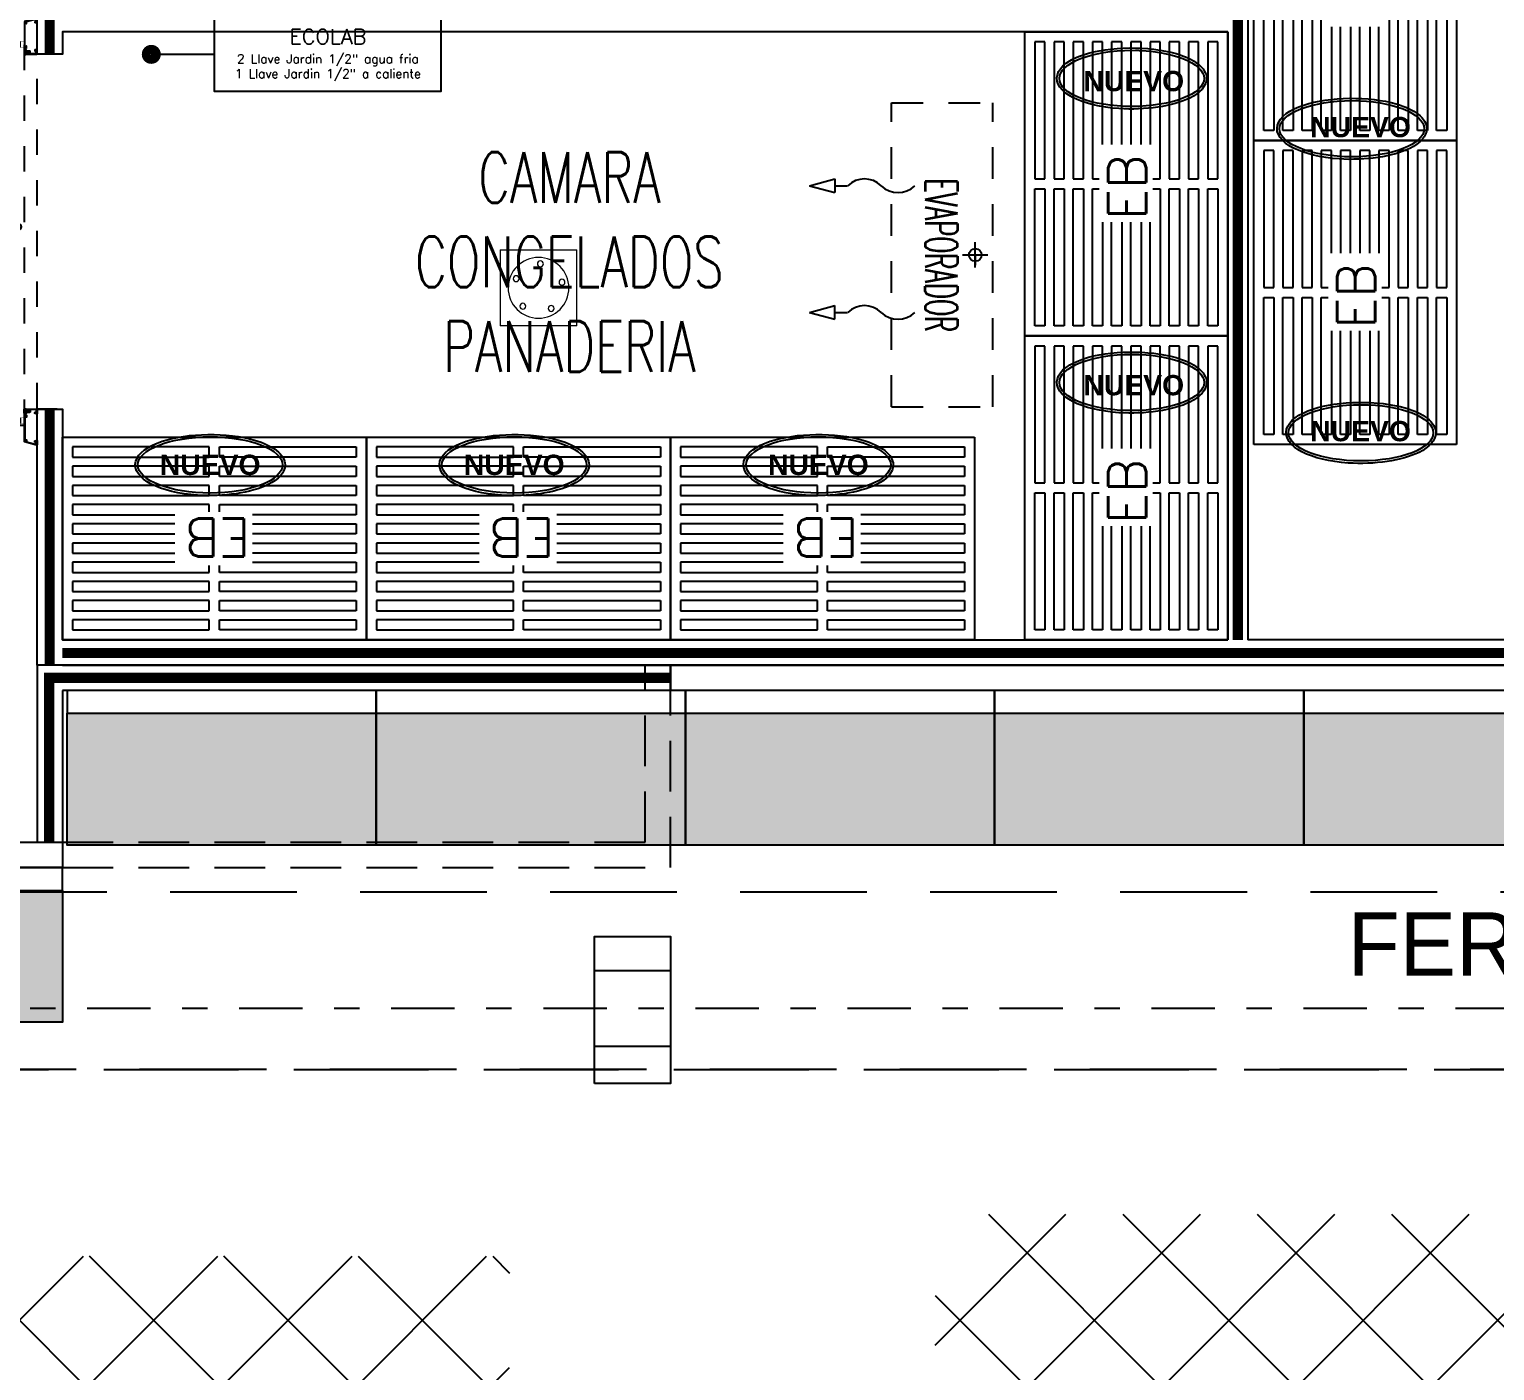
# Model space of a CAD drawing. Header units: millimetres. Extents: x 340 to 1003762, y 22 to 362022.
# Drawn here: x 369.77 to 375.55, y 80.92 to 86.21 of the extents above; entities that cross this region are included whole.
import ezdxf
from ezdxf.enums import TextEntityAlignment as Align
from ezdxf.xclip import XClip

# ---------------------------------------------------------------- set-up
doc = ezdxf.new("R2010")
doc.units = ezdxf.units.MM
doc.header["$XCLIPFRAME"] = 0
for name, pattern in [('LSBB_P_002 - PLANTA 1° NIVEL SALA DE VENTAS$0$000_ALTILLO PROPUESTA$0$HIDDEN', [0.375, 0.25, -0.125]), ('LSBB_P_002 - PLANTA 1° NIVEL SALA DE VENTAS$0$CONTINUOS', [0]), ('LSBB_P_002 - PLANTA 1° NIVEL SALA DE VENTAS$0$DASHDOT2', [0.5, 0.25, -0.125, 0, -0.125]), ('LSBB_P_002 - PLANTA 1° NIVEL SALA DE VENTAS$0$DASHED', [0.75, 0.5, -0.25]), ('LSBB_P_002 - PLANTA 1° NIVEL SALA DE VENTAS$0$HIDDEN', [0.375, 0.25, -0.125]), ('LSBB_P_002 - PLANTA 1° NIVEL SALA DE VENTAS$0$HIDDEN2', [0.1875, 0.125, -0.0625])]:
    doc.linetypes.add(name, pattern=pattern)
for name, color, linetype in [('LSBB_P_002 - PLANTA 1° NIVEL SALA DE VENTAS$0$A-ACTIVOS NUEVOS', 20, 'Continuous'), ('LSBB_P_002 - PLANTA 1° NIVEL SALA DE VENTAS$0$A-DEMOLICIONES', 30, 'LSBB_P_002 - PLANTA 1° NIVEL SALA DE VENTAS$0$DASHED'), ('LSBB_P_002 - PLANTA 1° NIVEL SALA DE VENTAS$0$A-Equipamiento acero inox', 8, 'Continuous'), ('LSBB_P_002 - PLANTA 1° NIVEL SALA DE VENTAS$0$A-EVAPORADOR', 8, 'Continuous'), ('LSBB_P_002 - PLANTA 1° NIVEL SALA DE VENTAS$0$A-GONDOLAS', 1, 'Continuous'), ('LSBB_P_002 - PLANTA 1° NIVEL SALA DE VENTAS$0$A-LAYOUT', 7, 'Continuous'), ('LSBB_P_002 - PLANTA 1° NIVEL SALA DE VENTAS$0$A-MOBILIARIO', 8, 'Continuous'), ('LSBB_P_002 - PLANTA 1° NIVEL SALA DE VENTAS$0$A-PANEL CAMARA NUEVO', 10, 'LSBB_P_002 - PLANTA 1° NIVEL SALA DE VENTAS$0$CONTINUOS'), ('LSBB_P_002 - PLANTA 1° NIVEL SALA DE VENTAS$0$A-PILETAS NUEVAS', 8, 'Continuous'), ('LSBB_P_002 - PLANTA 1° NIVEL SALA DE VENTAS$0$A-PUERTAS NUEVAS', 10, 'Continuous'), ('LSBB_P_002 - PLANTA 1° NIVEL SALA DE VENTAS$0$A-SE CONSTRUYE RELLENO', 10, 'LSBB_P_002 - PLANTA 1° NIVEL SALA DE VENTAS$0$CONTINUOS'), ('LSBB_P_002 - PLANTA 1° NIVEL SALA DE VENTAS$0$A-TEXTO SV', 2, 'LSBB_P_002 - PLANTA 1° NIVEL SALA DE VENTAS$0$DASHDOT2'), ('LSBB_P_002 - PLANTA 1° NIVEL SALA DE VENTAS$0$A-Textos', 2, 'Continuous'), ('LSBB_P_002 - PLANTA 1° NIVEL SALA DE VENTAS$0$CENEFA', 6, 'LSBB_P_002 - PLANTA 1° NIVEL SALA DE VENTAS$0$HIDDEN'), ('LSBB_P_002 - PLANTA 1° NIVEL SALA DE VENTAS$0$EJES', 8, 'LSBB_P_002 - PLANTA 1° NIVEL SALA DE VENTAS$0$DASHDOT2'), ('LSBB_P_002 - PLANTA 1° NIVEL SALA DE VENTAS$0$ESTRUCTURA', 5, 'Continuous'), ('LSBB_P_002 - PLANTA 1° NIVEL SALA DE VENTAS$0$LAYOUT$0$A-SALA-HATCH-AUTOMOVIL', 174, 'Continuous'), ('LSBB_P_002 - PLANTA 1° NIVEL SALA DE VENTAS$0$LAYOUT$0$A-SALA-HATCH-FERRETERIA', 130, 'Continuous'), ('LSBB_P_002 - PLANTA 1° NIVEL SALA DE VENTAS$0$LLAVES ECOLAB', 90, 'Continuous'), ('LSBB_P_002 - PLANTA 1° NIVEL SALA DE VENTAS$0$TABIQUE', 3, 'Continuous'), ('LSBB_P_002 - PLANTA 1° NIVEL SALA DE VENTAS$0$ZOCALOS-HORM', 8, 'Continuous'), ('XREF', 7, 'Continuous')]:
    doc.layers.add(name, color=color, linetype=linetype)
doc.styles.add('LSBB_P_002 - PLANTA 1° NIVEL SALA DE VENTAS$0$ARIAL', font='')
doc.styles.add('LSBB_P_002 - PLANTA 1° NIVEL SALA DE VENTAS$0$LAYOUT$0$REF-LAYOUT N+0.00 E 03$0$REF-LAYOUT N+0.00 E 02$0$Walmart_CENTURY GOTHIC', font='GOTHIC.TTF')
doc.styles.add('LSBB_P_002 - PLANTA 1° NIVEL SALA DE VENTAS$0$ROMANS', font='romans')
doc.styles.add('LSBB_P_002 - PLANTA 1° NIVEL SALA DE VENTAS$0$ROMANS20', font='ROMANS8.SHX', dxfattribs={"width": 0.9, "height": 2})
doc.styles.get('LSBB_P_002 - PLANTA 1° NIVEL SALA DE VENTAS$0$ARIAL').set_extended_font_data('Arial', bold=True)

# ---------------------------------------------------------------- blocks, each defined once
blk = doc.blocks.new('LSBB_P_002 - PLANTA 1° NIVEL SALA DE VENTAS$0$A$C5D5E3A85')
at = {"color": 0, "linetype": 'ByBlock'}
for p, q in [((0.9596, 0.32), (0.8796, 0.32)), ((2.3993, 0.32), (2.3193, 0.32)), ((0.8796, 0.16), (0.8796, 0.24)), ((2.3993, 0.28), (2.3193, 0.28)), ((2.3993, 0.16), (2.3993, 0.28)), ((0.0865, 0.1555), (0.0865, 0.146)), ((0.1069, 0.146), (0.0865, 0.146)), ((0.1069, 0.1555), (0.1069, 0.146)), ((0.8818, 0.16), (0.9118, 0.16)), ((0.8818, 0.1485), (0.8818, 0.16)), ((0.9118, 0.1485), (0.9118, 0.16)), ((1.572, 0.1555), (1.572, 0.146)), ((1.572, 0.146), (1.5924, 0.146)), ((1.5924, 0.1555), (1.5924, 0.146)), ((2.367, 0.1485), (2.367, 0.16)), ((2.397, 0.1485), (2.397, 0.16))]:
    blk.add_line(p, q, dxfattribs=at)
at = {"color": 0, "linetype": 'ByBlock', "extrusion": (-1, -4e-16, 0)}
for p, q in [((0.8506, 0.252), (0.8506, 0.232)), ((0.8506, 0.2307), (0.8506, 0.232)), ((0.8726, 0.232), (0.8726, 0.252)), ((0.8726, 0.2307), (0.8726, 0.232)), ((0.8446, 0.228), (0.8489, 0.228)), ((0.8446, 0.172), (0.8446, 0.228)), ((0.8476, 0.222), (0.8476, 0.174)), ((0.8742, 0.228), (0.8796, 0.228)), ((0.8756, 0.222), (0.8756, 0.174)), ((0.8496, 0.172), (0.8446, 0.172)), ((0.8736, 0.172), (0.8496, 0.172)), ((0.8506, 0.172), (0.8506, 0.152)), ((0.8726, 0.152), (0.8726, 0.172)), ((0.8796, 0.172), (0.8736, 0.172))]:
    blk.add_line(p, q, dxfattribs=at)
for p, q in [((0.8796, 0.28), (2.3993, 0.28)), ((0.8796, 0.16), (2.3993, 0.16))]:
    blk.add_line(p, q)
at = {"color": 8, "linetype": 'LSBB_P_002 - PLANTA 1° NIVEL SALA DE VENTAS$0$HIDDEN2', "ltscale": 0.8}
for p, q in [((0.0796, 0.2016), (3.0425, 0.2016)), ((0.0796, 0.2016), (0.0796, 0.13)), ((3.0425, 0.2016), (3.0425, 0.13)), ((0.0796, 0.13), (3.0425, 0.13)), ((0.1459, 0.08), (1.5425, 0.08))]:
    blk.add_line(p, q, dxfattribs=at)
at = {"color": 0, "linetype": 'ByBlock', "ltscale": 5}
for p, q in [((0.1425, 0), (0.1425, 0.08)), ((1.5425, 0), (1.5425, 0.08))]:
    blk.add_line(p, q, dxfattribs=at)
at = {"color": 0, "linetype": 'ByBlock'}
for points in [[(0.8796, 0.28), (0.8796, 0.355), (0.9596, 0.355), (0.9596, 0.28)], [(2.3193, 0.28), (2.3193, 0.355), (2.3993, 0.355), (2.3993, 0.28)], [(0.8796, 0.24), (0.8796, 0.28)]]:
    blk.add_lwpolyline(points, dxfattribs=at)
for points in [[(0.0134, 0.1225), (0.0208, 0.1225, -0.343826), (0.0212, 0.1221), (0.0212, 0.1214, -0.414214), (0.0208, 0.121), (0.0131, 0.121, 0.336332), (0.0129, 0.1209), (0.0022, 0.0826, 0.496634), (0.0027, 0.082), (0.0105, 0.082, 0.414214), (0.011, 0.0825), (0.011, 0.0865, -0.414214), (0.0125, 0.088), (0.0164, 0.088, -0.414214), (0.017, 0.0874), (0.017, 0.0871, -0.414214), (0.0164, 0.0865), (0.013, 0.0865, 0.414214), (0.0125, 0.086), (0.0125, 0.0825, 0.414214), (0.013, 0.082), (0.0189, 0.082, -0.414214), (0.0195, 0.0814), (0.0195, 0.0806, -0.414214), (0.0189, 0.08), (0.0014, 0.08, -0.496634), (0, 0.0819), (0.0132, 0.1289, -0.336332), (0.0146, 0.13), (0.125, 0.13, -0.414214), (0.1265, 0.1285), (0.1265, 0.1245, 0.414214), (0.127, 0.124), (0.13, 0.124, -0.414214), (0.1315, 0.1225), (0.1315, 0.1095, 0.414214), (0.132, 0.109), (0.138, 0.109, 0.674073), (0.1385, 0.1095), (0.1385, 0.1225, -0.414214), (0.14, 0.124), (0.141, 0.124, -0.414214), (0.1425, 0.1225), (0.1425, 0.0815, -0.414214), (0.141, 0.08), (0.1231, 0.08, -0.414214), (0.1225, 0.0806), (0.1225, 0.0814, -0.414214), (0.1231, 0.082), (0.129, 0.082, 0.414214), (0.1295, 0.0825), (0.1295, 0.086, 0.414214), (0.129, 0.0865), (0.1256, 0.0865, -0.414214), (0.125, 0.0871), (0.125, 0.0874, -0.414214), (0.1256, 0.088), (0.1295, 0.088, -0.414214), (0.131, 0.0865), (0.131, 0.0825, 0.414214), (0.1315, 0.082), (0.14, 0.082, 0.414214), (0.1405, 0.0825), (0.1405, 0.1065, 0.414214), (0.14, 0.107), (0.131, 0.107, -0.414214), (0.1295, 0.1085), (0.1295, 0.1215, 0.414214), (0.129, 0.122), (0.126, 0.122, -0.414214), (0.1245, 0.1235), (0.1245, 0.1275, 0.414214), (0.124, 0.128), (0.1195, 0.128, 0.414214), (0.119, 0.1275), (0.119, 0.1225, -0.414214), (0.1175, 0.121), (0.1106, 0.121, -0.414214), (0.11, 0.1216), (0.11, 0.1224, -0.414214), (0.1106, 0.123), (0.1165, 0.123, 0.414214), (0.117, 0.1235), (0.117, 0.1275, 0.414214), (0.1165, 0.128), (0.0153, 0.128, 0.336332), (0.0148, 0.1276), (0.0134, 0.1225)], [(1.6716, 0.1225), (1.6642, 0.1225, 0.343826), (1.6638, 0.1221), (1.6638, 0.1214, 0.414214), (1.6642, 0.121), (1.6719, 0.121, -0.336332), (1.6721, 0.1209), (1.6828, 0.0826, -0.496634), (1.6823, 0.082), (1.6745, 0.082, -0.414214), (1.674, 0.0825), (1.674, 0.0865, 0.414214), (1.6725, 0.088), (1.6686, 0.088, 0.414214), (1.668, 0.0874), (1.668, 0.0871, 0.414214), (1.6686, 0.0865), (1.672, 0.0865, -0.414214), (1.6725, 0.086), (1.6725, 0.0825, -0.414214), (1.672, 0.082), (1.6661, 0.082, 0.414214), (1.6655, 0.0814), (1.6655, 0.0806, 0.414214), (1.6661, 0.08), (1.6836, 0.08, 0.496634), (1.685, 0.0819), (1.6719, 0.1289, 0.336332), (1.6704, 0.13), (1.56, 0.13, 0.414214), (1.5585, 0.1285), (1.5585, 0.1245, -0.414214), (1.558, 0.124), (1.555, 0.124, 0.414214), (1.5535, 0.1225), (1.5535, 0.1095, -0.414214), (1.553, 0.109), (1.547, 0.109, -0.674073), (1.5465, 0.1095), (1.5465, 0.1225, 0.414214), (1.545, 0.124), (1.544, 0.124, 0.414214), (1.5425, 0.1225), (1.5425, 0.0815, 0.414214), (1.544, 0.08), (1.5619, 0.08, 0.414214), (1.5625, 0.0806), (1.5625, 0.0814, 0.414214), (1.5619, 0.082), (1.556, 0.082, -0.414214), (1.5555, 0.0825), (1.5555, 0.086, -0.414214), (1.556, 0.0865), (1.5594, 0.0865, 0.414214), (1.56, 0.0871), (1.56, 0.0874, 0.414214), (1.5594, 0.088), (1.5555, 0.088, 0.414214), (1.554, 0.0865), (1.554, 0.0825, -0.414214), (1.5535, 0.082), (1.545, 0.082, -0.414214), (1.5445, 0.0825), (1.5445, 0.1065, -0.414214), (1.545, 0.107), (1.554, 0.107, 0.414214), (1.5555, 0.1085), (1.5555, 0.1215, -0.414214), (1.556, 0.122), (1.559, 0.122, 0.414214), (1.5605, 0.1235), (1.5605, 0.1275, -0.414214), (1.561, 0.128), (1.5655, 0.128, -0.414214), (1.566, 0.1275), (1.566, 0.1225, 0.414214), (1.5675, 0.121), (1.5744, 0.121, 0.414214), (1.575, 0.1216), (1.575, 0.1224, 0.414214), (1.5744, 0.123), (1.5685, 0.123, -0.414214), (1.568, 0.1235), (1.568, 0.1275, -0.414214), (1.5685, 0.128), (1.6697, 0.128, -0.336332), (1.6702, 0.1276), (1.6716, 0.1225)]]:
    blk.add_lwpolyline(points, format="xyb", dxfattribs=at)
at = {"color": 0, "linetype": 'ByBlock', "const_width": 0.0017}
for points in [[(0.0812, 0.1565), (0.0869, 0.1565)], [(0.084, 0.1565), (0.084, 0.1289)], [(0.1123, 0.1565), (0.1066, 0.1565)], [(0.1094, 0.1565), (0.1094, 0.1289)], [(1.5665, 0.1565), (1.5723, 0.1565)], [(1.5694, 0.1565), (1.5694, 0.1289)], [(1.5977, 0.1565), (1.5919, 0.1565)], [(1.5948, 0.1565), (1.5948, 0.1289)]]:
    blk.add_lwpolyline(points, dxfattribs=at)
at = {"color": 0, "linetype": 'ByBlock'}
for points in [[(0.126, 0.1303), (0.126, 0.1303, -0.346184), (0.127, 0.1312), (0.14, 0.1312, -0.414214), (0.143, 0.1282), (0.143, 0.1241, 0.093021), (0.1412, 0.1244), (0.1398, 0.1244, 0.315183), (0.1375, 0.1221), (0.1375, 0.1221), (0.1382, 0.1221, -0.414214), (0.1385, 0.1218), (0.1385, 0.1191, -0.414214), (0.1365, 0.1171), (0.133, 0.1171, -0.414214), (0.1315, 0.1186), (0.1315, 0.1214, -0.414214), (0.1322, 0.1221), (0.1325, 0.1221, 0.414214), (0.133, 0.1226), (0.133, 0.1226, 0.414214), (0.1315, 0.1241), (0.13, 0.1241, -0.414214), (0.127, 0.1272), (0.127, 0.1292, 0.31619)], [(0.135, 0.1191), (0.1354, 0.1191, 0.414214), (0.1357, 0.1194), (0.1357, 0.1238, 0.414214), (0.1354, 0.1241), (0.135, 0.1241, 0.414214), (0.1347, 0.1238), (0.1347, 0.1194, 0.414214)], [(1.559, 0.1303), (1.559, 0.1303, 0.346184), (1.558, 0.1312), (1.545, 0.1312, 0.414214), (1.542, 0.1282), (1.542, 0.1241, -0.093021), (1.5438, 0.1244), (1.5453, 0.1244, -0.315183), (1.5475, 0.1221), (1.5475, 0.1221), (1.5468, 0.1221, 0.414214), (1.5465, 0.1218), (1.5465, 0.1191, 0.414214), (1.5485, 0.1171), (1.552, 0.1171, 0.414214), (1.5535, 0.1186), (1.5535, 0.1214, 0.414214), (1.5528, 0.1221), (1.5525, 0.1221, -0.414214), (1.552, 0.1226), (1.552, 0.1226, -0.414214), (1.5535, 0.1241), (1.555, 0.1241, 0.414214), (1.558, 0.1272), (1.558, 0.1292, -0.31619)], [(1.55, 0.1191), (1.5496, 0.1191, -0.414214), (1.5493, 0.1194), (1.5493, 0.1238, -0.414214), (1.5496, 0.1241), (1.55, 0.1241, -0.414214), (1.5503, 0.1238), (1.5503, 0.1194, -0.414214)]]:
    blk.add_lwpolyline(points, format="xyb", close=True, dxfattribs=at)
for centre, radius, start, end in [((0.8616, 0.252), 0.014, 90, 218.21321), ((0.8616, 0.222), 0.014, 0, 180), ((0.8616, 0.252), 0.011, 90, 180), ((0.8616, 0.252), 0.014, 321.78679, 90), ((0.8616, 0.252), 0.011, 0, 90), ((0.8496, 0.174), 0.002, 180, 270), ((0.8736, 0.174), 0.002, 270, 0), ((0.8616, 0.152), 0.011, 180, 0)]:
    blk.add_arc(centre, radius, start, end, dxfattribs=at)
blk = doc.blocks.new('LSBB_P_002 - PLANTA 1° NIVEL SALA DE VENTAS$0$EB')
for p, q in [((120, 80), (0, 80)), ((0, 80), (0, 0)), ((58, 76.11), (4, 76.11)), ((4, 76.11), (4, 72.11)), ((58, 72.11), (58, 76.11)), ((62, 72.11), (62, 76.11)), ((62, 76.11), (116, 76.11)), ((116, 76.11), (116, 72.11)), ((120, 80), (120, 0)), ((120, 0), (120, 80)), ((4, 72.11), (58, 72.11)), ((116, 72.11), (62, 72.11)), ((58, 68.53), (4, 68.53)), ((4, 68.53), (4, 64.53)), ((4, 64.53), (58, 64.53)), ((58, 64.53), (58, 68.53)), ((62, 64.53), (62, 68.53)), ((62, 68.53), (116, 68.53)), ((116, 64.53), (62, 64.53)), ((116, 68.53), (116, 64.53)), ((58, 60.95), (4, 60.95)), ((4, 60.95), (4, 56.95)), ((58, 56.95), (58, 60.95)), ((62, 56.95), (62, 60.95)), ((62, 60.95), (116, 60.95)), ((116, 60.95), (116, 56.95)), ((4, 56.95), (58, 56.95)), ((58, 53.37), (4, 53.37)), ((4, 53.37), (4, 49.37)), ((58, 50.49), (58, 53.37)), ((116, 56.95), (62, 56.95)), ((62, 50.49), (62, 53.37)), ((62, 53.37), (116, 53.37)), ((116, 53.37), (116, 49.37)), ((4, 49.37), (44.92, 49.37)), ((116, 49.37), (75.57, 49.37)), ((44.92, 45.79), (4, 45.79)), ((4, 45.79), (4, 41.79)), ((4, 41.79), (44.92, 41.79)), ((75.57, 45.79), (116, 45.79)), ((116, 41.79), (75.57, 41.79)), ((116, 45.79), (116, 41.79)), ((44.92, 38.21), (4, 38.21)), ((4, 38.21), (4, 34.21)), ((75.57, 38.21), (116, 38.21)), ((116, 38.21), (116, 34.21)), ((4, 34.21), (44.92, 34.21)), ((44.92, 30.63), (4, 30.63)), ((4, 30.63), (4, 26.63)), ((58, 26.63), (58, 29.29)), ((62, 26.63), (62, 29.29)), ((116, 34.21), (75.57, 34.21)), ((75.57, 30.63), (116, 30.63)), ((116, 30.63), (116, 26.63)), ((4, 26.63), (58, 26.63)), ((116, 26.63), (62, 26.63)), ((58, 23.05), (4, 23.05)), ((4, 23.05), (4, 19.05)), ((4, 19.05), (58, 19.05)), ((58, 19.05), (58, 23.05)), ((62, 19.05), (62, 23.05)), ((62, 23.05), (116, 23.05)), ((116, 19.05), (62, 19.05)), ((116, 23.05), (116, 19.05)), ((58, 15.47), (4, 15.47)), ((4, 15.47), (4, 11.47)), ((58, 11.47), (58, 15.47)), ((62, 11.47), (62, 15.47)), ((62, 15.47), (116, 15.47)), ((116, 15.47), (116, 11.47)), ((4, 11.47), (58, 11.47)), ((58, 7.89), (4, 7.89)), ((4, 7.89), (4, 3.89)), ((58, 3.89), (58, 7.89)), ((116, 11.47), (62, 11.47)), ((62, 3.89), (62, 7.89)), ((62, 7.89), (116, 7.89)), ((116, 7.89), (116, 3.89)), ((0, 0), (120, 0)), ((4, 3.89), (58, 3.89)), ((116, 3.89), (62, 3.89))]:
    blk.add_line(p, q)
at = {"style": 'LSBB_P_002 - PLANTA 1° NIVEL SALA DE VENTAS$0$ROMANS', "text_generation_flag": 4}
blk.add_text('EB ', height=15, dxfattribs=at).set_placement((45.76, 47.87))
blk = doc.blocks.new('LSBB_P_002 - PLANTA 1° NIVEL SALA DE VENTAS$0$EVC5-302-22')
at = {"linetype": 'LSBB_P_002 - PLANTA 1° NIVEL SALA DE VENTAS$0$HIDDEN', "ltscale": 0.5}
for p, q in [((2.3, -0.1), (1.1, -0.1)), ((1.1, -0.5), (1.1, -0.1)), ((2.3, -0.5), (2.3, -0.1)), ((2.3, -0.5), (1.1, -0.5))]:
    blk.add_line(p, q, dxfattribs=at)
for p, q in [((1.75, -0.1688), (1.65, -0.1688)), ((1.7, -0.2188), (1.7, -0.1188)), ((1.7, -0.1688), (1.74, -0.1688)), ((1.4269, -0.7226), (1.4269, -0.6726)), ((1.9269, -0.7226), (1.9269, -0.6726)), ((1.4001, -0.7226), (1.4537, -0.7226)), ((1.4269, -0.8226), (1.4001, -0.7226)), ((1.4269, -0.8226), (1.4537, -0.7226)), ((1.9537, -0.7226), (1.9001, -0.7226)), ((1.9269, -0.8226), (1.9001, -0.7226)), ((1.9269, -0.8226), (1.9537, -0.7226))]:
    blk.add_line(p, q)
blk.add_circle((1.7, -0.1688), 0.025)
for centre, start, end in [((1.3584, -0.4738), 315.9581, 44.0419), ((1.8584, -0.4738), 315.9581, 44.0419), ((1.4954, -0.6063), 135.9581, 224.0419), ((1.9954, -0.6063), 135.9581, 224.0419)]:
    blk.add_arc(centre, 0.0953, start, end)
at = {"style": 'LSBB_P_002 - PLANTA 1° NIVEL SALA DE VENTAS$0$ROMANS20', "width": 0.55}
blk.add_text('EVAPORADOR', height=0.128, dxfattribs=at).set_placement((1.7009, -0.3034), align=Align.MIDDLE)
blk = doc.blocks.new('LSBB_P_002 - PLANTA 1° NIVEL SALA DE VENTAS$0$LLAVE ECOLAB')
at = {"layer": 'LSBB_P_002 - PLANTA 1° NIVEL SALA DE VENTAS$0$LLAVES ECOLAB', "color": 8}
blk.add_lwpolyline([(-1.5014, 0.5435), (-1.5014, 1.4369), (-1.2086, 1.4369), (-1.2086, 0.5435)], close=True, dxfattribs=at)
for points in [[(-1.355, 0.5435), (-1.355, 0.2948)], [(-1.355, 0.5107), (-1.355, 0.2948)]]:
    blk.add_lwpolyline(points, dxfattribs=at)
at = {"layer": 'LSBB_P_002 - PLANTA 1° NIVEL SALA DE VENTAS$0$LLAVES ECOLAB', "color": 8, "const_width": 0.035}
blk.add_lwpolyline([(-1.375, 0.2948, 1), (-1.335, 0.2948, 1)], format="xyb", close=True, dxfattribs=at)
blk.add_lwpolyline([(-1.375, 0.2948, 1), (-1.335, 0.2948, 1)], format="xyb", close=True, dxfattribs=at)
at = {"layer": 'LSBB_P_002 - PLANTA 1° NIVEL SALA DE VENTAS$0$A-MOBILIARIO', "ltscale": 0.25, "insert": (-1.3522, 0.9916), "char_height": 0.06, "width": 1.146377, "attachment_point": 5, "rotation": 90, "style": 'LSBB_P_002 - PLANTA 1° NIVEL SALA DE VENTAS$0$ROMANS'}
blk.add_mtext('\\A1;ECOLAB\\P{\\H0.58333x;2 Llave Jardin 1/2" agua fria\\P1 Llave Jardin 1/2" a caliente}', dxfattribs=at)
blk = doc.blocks.new('LSBB_P_002 - PLANTA 1° NIVEL SALA DE VENTAS$0$A$C69995B83')
at = {"linetype": 'Continuous', "lineweight": 20}
for p, q in [((0, 0), (-0.3, 0)), ((-0.3, 0), (-0.3, -0.3)), ((0, -0.3), (0, 0)), ((-0.3, -0.3), (0, -0.3))]:
    blk.add_line(p, q, dxfattribs=at)
at = {"linetype": 'Continuous', "lineweight": 20, "const_width": 0.00333}
blk.add_lwpolyline([(-0.3, -0.3), (-0.3, 0), (0, 0), (0, -0.3)], close=True, dxfattribs=at)
at = {"linetype": 'Continuous', "lineweight": 20}
for centre, radius in [((-0.15, -0.15), 0.1199), ((-0.1863, -0.062), 0.0117), ((-0.0775, -0.0883), 0.0117), ((-0.2449, -0.1573), 0.0117), ((-0.2449, -0.1573), 0.0117), ((-0.1724, -0.2425), 0.0117), ((-0.0689, -0.1999), 0.0117)]:
    blk.add_circle(centre, radius, dxfattribs=at)
blk = doc.blocks.new('LSBB_P_002 - PLANTA 1° NIVEL SALA DE VENTAS$0$LAYOUT$0$REF-LAYOUT N+0.00 E 03$0$REF-LAYOUT N+0.00 E 02$0$G. 122 X 52')
at = {"ltscale": 3}
blk.add_hatch(color=256, dxfattribs=at).paths.add_polyline_path([(6150.7585, -1137.4688), (6149.5385, -1137.4688), (6149.5385, -1137.9888), (6150.7585, -1137.9888)])
at = {"layer": 'LSBB_P_002 - PLANTA 1° NIVEL SALA DE VENTAS$0$A-GONDOLAS', "ltscale": 3}
for points in [[(6150.7585, -1137.4688), (6149.5385, -1137.4688), (6149.5385, -1137.3788), (6150.7585, -1137.3788), (6150.7585, -1137.4688)], [(6150.7585, -1137.4688), (6149.5385, -1137.4688), (6149.5385, -1137.9888), (6150.7585, -1137.9888), (6150.7585, -1137.4688)]]:
    blk.add_lwpolyline(points, dxfattribs=at)
blk = doc.blocks.new('LSBB_P_002 - PLANTA 1° NIVEL SALA DE VENTAS$0$SVLY')
at = {"layer": 'LSBB_P_002 - PLANTA 1° NIVEL SALA DE VENTAS$0$CENEFA', "color": 7, "ltscale": 2}
blk.add_lwpolyline([(977.8529, 296.9257), (978.2211, 293.0991), (980.1347, 273.2139), (985.6095, 273.2139), (985.6095, 263.4157), (994.9945, 263.4157), (994.9945, 296.9257), (977.8529, 296.9257), (977.8529, 296.9257)], dxfattribs=at)
at = {"layer": 'LSBB_P_002 - PLANTA 1° NIVEL SALA DE VENTAS$0$ESTRUCTURA'}
blk.add_lwpolyline([(987.5895, 297.3157), (987.5895, 297.0157), (987.2895, 297.0157), (987.2895, 297.3157)], close=True, dxfattribs=at)
at = {"layer": 'LSBB_P_002 - PLANTA 1° NIVEL SALA DE VENTAS$0$LAYOUT$0$A-SALA-HATCH-FERRETERIA', "xscale": -1}
for p in [(7135.9667, 1435.7998), (7137.1867, 1435.7998), (7138.4065, 1435.7998), (7139.6265, 1435.7998), (7140.8465, 1435.7998), (7134.728, 1435.1011)]:
    blk.add_blockref('LSBB_P_002 - PLANTA 1° NIVEL SALA DE VENTAS$0$LAYOUT$0$REF-LAYOUT N+0.00 E 03$0$REF-LAYOUT N+0.00 E 02$0$G. 122 X 52', p, dxfattribs=at)
at = {"layer": 'LSBB_P_002 - PLANTA 1° NIVEL SALA DE VENTAS$0$A-TEXTO SV', "insert": (990.2356, 297.5454), "char_height": 0.25, "width": 4.758838, "attachment_point": 1, "style": 'LSBB_P_002 - PLANTA 1° NIVEL SALA DE VENTAS$0$LAYOUT$0$REF-LAYOUT N+0.00 E 03$0$REF-LAYOUT N+0.00 E 02$0$Walmart_CENTURY GOTHIC'}
blk.add_mtext('\\pi0.026598;FERRETERÍA 16 Mod .\\P\\pi1.5894;35,95 mt2', dxfattribs=at)
blk = doc.blocks.new('LSBB_P_002 - PLANTA 1° NIVEL SALA DE VENTAS$0$DEMOL')
at = {"layer": 'LSBB_P_002 - PLANTA 1° NIVEL SALA DE VENTAS$0$A-DEMOLICIONES', "linetype": 'LSBB_P_002 - PLANTA 1° NIVEL SALA DE VENTAS$0$000_ALTILLO PROPUESTA$0$HIDDEN', "ltscale": 0.8}
for p, q in [((987.4895, 297.8222), (987.4895, 298.5209)), ((987.4895, 298.5209), (987.9362, 298.5209)), ((987.5895, 297.7222), (987.5895, 298.4209)), ((987.5895, 298.4209), (987.5895, 298.4209)), ((985.1895, 297.8222), (987.4895, 297.8222)), ((985.1895, 297.7222), (987.5895, 297.7222))]:
    blk.add_line(p, q, dxfattribs=at)
blk = doc.blocks.new('LSBB_P_002 - PLANTA 1° NIVEL SALA DE VENTAS', base_point=(223.5696, 14.2202))
at = {"layer": 'LSBB_P_002 - PLANTA 1° NIVEL SALA DE VENTAS$0$LAYOUT$0$A-SALA-HATCH-AUTOMOVIL'}
h = blk.add_hatch(dxfattribs=at)
h.set_pattern_fill('ANSI37', color=256, scale=3, angle=810)
h.set_pattern_definition([(135, (200.025, -0.025), (-0.26516504, -0.26516504), []), (225, (200.025, -0.025), (0.26516504, -0.26516504), [])])
h.paths.add_polyline_path([(788.634, 296.354), (791.9332, 296.354), (791.9332, 293.1906), (788.634, 293.1906)])
h.paths.add_polyline_path([(780.2247, 293.1906), (780.2247, 296.1889), (786.9547, 296.1889), (786.9547, 293.1906), (785.7347, 293.1906), (785.7347, 291.7006), (782.0747, 291.7006), (782.0747, 290.2106), (780.2247, 290.2106)])
h.paths.add_polyline_path([(778.1795, 296.7577), (778.8806, 289.4714), (776.9496, 289.2856), (776.2484, 296.5719)])
at = {"layer": 'LSBB_P_002 - PLANTA 1° NIVEL SALA DE VENTAS$0$A-ACTIVOS NUEVOS'}
for centre in [(789.4095, 300.8366), (790.2782, 300.638), (789.4095, 299.6366), (790.314, 299.438), (785.7729, 299.3111), (786.9729, 299.3111), (788.1729, 299.3111)]:
    blk.add_ellipse(centre, major_axis=(0.2855, 0), ratio=0.388575, dxfattribs=at)
for points in [[(789.7049, 300.8366), (789.7049, 300.8576), (789.6922, 300.8775), (789.6501, 300.9103), (789.6203, 300.9241), (789.4787, 300.9657), (789.3202, 300.9638), (789.1641, 300.9114), (789.1252, 300.8846), (789.1067, 300.8176), (789.1318, 300.7843), (789.2215, 300.7379), (789.2877, 300.7223), (789.4618, 300.7103), (789.5725, 300.7264), (789.6792, 300.7794), (789.7049, 300.8063), (789.7049, 300.8366)], [(790.5737, 300.638), (790.5737, 300.6591), (790.561, 300.6789), (790.5189, 300.7118), (790.489, 300.7256), (790.3475, 300.7671), (790.1889, 300.7652), (790.0328, 300.7128), (789.994, 300.686), (789.9755, 300.6191), (790.0005, 300.5857), (790.0902, 300.5393), (790.1564, 300.5237), (790.3305, 300.5118), (790.4412, 300.5279), (790.548, 300.5808), (790.5737, 300.6077), (790.5737, 300.638)], [(789.7049, 299.6366), (789.7049, 299.6576), (789.6922, 299.6775), (789.6501, 299.7103), (789.6203, 299.7241), (789.4787, 299.7657), (789.3202, 299.7638), (789.1641, 299.7114), (789.1252, 299.6846), (789.1067, 299.6176), (789.1318, 299.5843), (789.2215, 299.5379), (789.2877, 299.5223), (789.4618, 299.5103), (789.5725, 299.5264), (789.6792, 299.5794), (789.7049, 299.6063), (789.7049, 299.6366)], [(790.6095, 299.438), (790.6095, 299.4591), (790.5968, 299.4789), (790.5547, 299.5118), (790.5248, 299.5256), (790.3833, 299.5671), (790.2247, 299.5652), (790.0686, 299.5128), (790.0297, 299.486), (790.0113, 299.4191), (790.0363, 299.3857), (790.126, 299.3393), (790.1922, 299.3237), (790.3663, 299.3118), (790.477, 299.3279), (790.5838, 299.3808), (790.6095, 299.4077), (790.6095, 299.438)], [(786.0683, 299.3111), (786.0683, 299.3321), (786.0556, 299.3519), (786.0135, 299.3848), (785.9837, 299.3986), (785.8421, 299.4402), (785.6836, 299.4382), (785.5275, 299.3858), (785.4886, 299.359), (785.4701, 299.2921), (785.4952, 299.2587), (785.5849, 299.2123), (785.6511, 299.1967), (785.8252, 299.1848), (785.9359, 299.2009), (786.0426, 299.2538), (786.0683, 299.2808), (786.0683, 299.3111)], [(787.2683, 299.3111), (787.2683, 299.3321), (787.2556, 299.3519), (787.2135, 299.3848), (787.1837, 299.3986), (787.0421, 299.4402), (786.8836, 299.4382), (786.7275, 299.3858), (786.6886, 299.359), (786.6701, 299.2921), (786.6952, 299.2587), (786.7849, 299.2123), (786.8511, 299.1967), (787.0252, 299.1848), (787.1359, 299.2009), (787.2426, 299.2538), (787.2683, 299.2808), (787.2683, 299.3111)], [(788.4683, 299.3111), (788.4683, 299.3321), (788.4556, 299.3519), (788.4135, 299.3848), (788.3837, 299.3986), (788.2421, 299.4402), (788.0836, 299.4382), (787.9275, 299.3858), (787.8886, 299.359), (787.8701, 299.2921), (787.8952, 299.2587), (787.9849, 299.2123), (788.0511, 299.1967), (788.2252, 299.1848), (788.3359, 299.2009), (788.4426, 299.2538), (788.4683, 299.2808), (788.4683, 299.3111)]]:
    blk.add_open_spline(points, degree=3, knots=[0, 0, 0, 0, 0.461791, 0.461791, 0.923583, 0.923583, 2.283227, 2.283227, 3.034626, 3.034626, 3.786024, 3.786024, 4.537423, 4.537423, 5.618495, 5.618495, 6.283185, 6.283185, 6.283185, 6.283185], dxfattribs=at)
at = {"layer": 'LSBB_P_002 - PLANTA 1° NIVEL SALA DE VENTAS$0$A-PANEL CAMARA NUEVO'}
for points in [[(789.7882, 301.0205), (785.1895, 301.0205), (785.1895, 300.9317), (785.0895, 300.9317), (785.0895, 303.123), (785.1895, 303.123), (785.1895, 301.1005), (787.0863, 301.1005)], [(789.8682, 301.1005), (789.8682, 301.0205)], [(789.7882, 298.6209), (789.7882, 301.0205)], [(789.8682, 301.0205), (789.8682, 298.6209)], [(789.8682, 299.9005), (789.8682, 299.8205)], [(792.189, 298.5209), (785.0895, 298.5209), (785.0895, 299.5317), (785.1895, 299.5317), (785.1895, 298.6209), (789.7882, 298.6209)], [(792.189, 298.6209), (789.8682, 298.6209)]]:
    blk.add_lwpolyline(points, dxfattribs=at)
at = {"layer": 'LSBB_P_002 - PLANTA 1° NIVEL SALA DE VENTAS$0$A-SE CONSTRUYE RELLENO', "const_width": 0.04}
for points in [[(785.1395, 300.9317), (785.1395, 303.1711), (785.1395, 303.1711)], [(789.8282, 303.023), (789.8282, 298.6209)], [(785.1395, 299.5317), (785.1395, 298.5209)], [(785.1895, 298.5693), (792.189, 298.5693)], [(787.5895, 298.4709), (785.1374, 298.4709), (785.1374, 297.8222)]]:
    blk.add_lwpolyline(points, dxfattribs=at)
at = {"layer": 'LSBB_P_002 - PLANTA 1° NIVEL SALA DE VENTAS$0$CENEFA', "color": 7, "ltscale": 2}
for p, q in [((785.1895, 297.7222), (776.1151, 297.7222)), ((874.6145, 297.6256), (776.1244, 297.6256)), ((777.8529, 296.9256), (794.9945, 296.9256)), ((780.1347, 296.9256), (794.9945, 296.9256))]:
    blk.add_line(p, q, dxfattribs=at)
blk.add_lwpolyline([(777.8529, 296.9256), (778.2211, 293.0991), (780.1347, 273.2138), (785.6095, 273.2138), (785.6095, 263.4156), (794.9945, 263.4156), (794.9945, 296.9256), (777.8529, 296.9256), (777.8529, 296.9256)], dxfattribs=at)
at = {"layer": 'LSBB_P_002 - PLANTA 1° NIVEL SALA DE VENTAS$0$EJES'}
blk.add_line((879.7376, 297.1656), (769.0572, 297.1656), dxfattribs=at)
at = {"layer": 'LSBB_P_002 - PLANTA 1° NIVEL SALA DE VENTAS$0$ESTRUCTURA'}
blk.add_lwpolyline([(787.5895, 297.3156), (787.5895, 297.0156), (787.2895, 297.0156), (787.2895, 297.3156)], close=True, dxfattribs=at)
at = {"layer": 'LSBB_P_002 - PLANTA 1° NIVEL SALA DE VENTAS$0$TABIQUE'}
for p, q in [((785.0895, 298.5209), (785.0895, 297.8222)), ((785.1895, 298.4209), (785.1895, 297.7222))]:
    blk.add_line(p, q, dxfattribs=at)
for points in [[(785.1895, 298.5209), (787.5895, 298.5209), (787.5895, 298.4209), (785.1895, 298.4209)], [(787.9362, 298.5209), (795.3895, 298.5209)], [(776.1055, 297.8222), (785.1895, 297.8222)], [(776.1151, 297.7222), (785.1895, 297.7222)]]:
    blk.add_lwpolyline(points, dxfattribs=at)
blk.add_lwpolyline([(795.3895, 298.4209), (787.5895, 298.4209), (787.5895, 298.5209), (795.3895, 298.5209)], close=True, dxfattribs=at)
at = {"layer": 'LSBB_P_002 - PLANTA 1° NIVEL SALA DE VENTAS$0$ZOCALOS-HORM'}
blk.add_lwpolyline([(787.2895, 296.87), (787.2895, 297.45), (787.5895, 297.45), (787.5895, 296.87)], close=True, dxfattribs=at)
at = {"layer": 'LSBB_P_002 - PLANTA 1° NIVEL SALA DE VENTAS$0$A-DEMOLICIONES'}
blk.add_blockref('LSBB_P_002 - PLANTA 1° NIVEL SALA DE VENTAS$0$DEMOL', (-200, 0), dxfattribs=at)
at = {"layer": 'LSBB_P_002 - PLANTA 1° NIVEL SALA DE VENTAS$0$A-Equipamiento acero inox', "xscale": -0.01, "yscale": 0.01, "zscale": 0.01, "rotation": 270.0000000000001}
for p in [(789.8913, 300.5916), (788.9882, 299.8205), (789.8913, 299.3916), (788.9882, 298.6205)]:
    blk.add_blockref('LSBB_P_002 - PLANTA 1° NIVEL SALA DE VENTAS$0$EB', p, dxfattribs=at)
at = {"layer": 'LSBB_P_002 - PLANTA 1° NIVEL SALA DE VENTAS$0$A-Equipamiento acero inox', "xscale": -0.01, "yscale": 0.01, "zscale": 0.01}
for p in [(786.3895, 298.6209), (787.5895, 298.6209), (788.7895, 298.6209)]:
    blk.add_blockref('LSBB_P_002 - PLANTA 1° NIVEL SALA DE VENTAS$0$EB', p, dxfattribs=at)
at = {"layer": 'LSBB_P_002 - PLANTA 1° NIVEL SALA DE VENTAS$0$A-EVAPORADOR', "rotation": 270}
blk.add_blockref('LSBB_P_002 - PLANTA 1° NIVEL SALA DE VENTAS$0$EVC5-302-22', (788.9611, 301.8399), dxfattribs=at)
at = {"layer": 'LSBB_P_002 - PLANTA 1° NIVEL SALA DE VENTAS$0$A-LAYOUT', "color": 1}
blk.add_blockref('LSBB_P_002 - PLANTA 1° NIVEL SALA DE VENTAS$0$SVLY', (-200, 0), dxfattribs=at)
at = {"layer": 'LSBB_P_002 - PLANTA 1° NIVEL SALA DE VENTAS$0$A-PILETAS NUEVAS', "xscale": -1, "rotation": 90}
blk.add_blockref('LSBB_P_002 - PLANTA 1° NIVEL SALA DE VENTAS$0$A$C69995B83', (786.9186, 299.86), dxfattribs=at)
at = {"layer": 'LSBB_P_002 - PLANTA 1° NIVEL SALA DE VENTAS$0$A-PUERTAS NUEVAS', "rotation": 90}
blk.add_blockref('LSBB_P_002 - PLANTA 1° NIVEL SALA DE VENTAS$0$A$C5D5E3A85', (785.1695, 299.3892), dxfattribs=at)
at = {"layer": 'LSBB_P_002 - PLANTA 1° NIVEL SALA DE VENTAS$0$LLAVES ECOLAB', "rotation": 270}
blk.add_blockref('LSBB_P_002 - PLANTA 1° NIVEL SALA DE VENTAS$0$LLAVE ECOLAB', (785.2458, 299.5766), dxfattribs=at)
at = {"layer": 'LSBB_P_002 - PLANTA 1° NIVEL SALA DE VENTAS$0$A-ACTIVOS NUEVOS', "char_height": 0.08, "attachment_point": 5, "style": 'LSBB_P_002 - PLANTA 1° NIVEL SALA DE VENTAS$0$ARIAL'}
for insert in [(789.4175, 300.8255), (790.3125, 300.6441), (789.4175, 299.6255), (790.3125, 299.4441), (785.7729, 299.3111), (786.9729, 299.3111), (788.1729, 299.3111)]:
    blk.add_mtext_dynamic_manual_height_columns('NUEVO', width=0.536552, gutter_width=0.7, heights=[0], dxfattribs=dict(at, insert=insert))
at = {"layer": 'LSBB_P_002 - PLANTA 1° NIVEL SALA DE VENTAS$0$A-Textos', "insert": (787.1902, 300.5458), "char_height": 0.2, "width": 3.652653, "attachment_point": 2, "style": 'LSBB_P_002 - PLANTA 1° NIVEL SALA DE VENTAS$0$ROMANS'}
blk.add_mtext('{\\W0.7;CAMARA \\PCONGELADOS\\PPANADERIA}', dxfattribs=at)

msp = doc.modelspace()

# ---------------------------------------------------------------- block references
at = {"layer": 'XREF'}
ref = msp.add_blockref('LSBB_P_002 - PLANTA 1° NIVEL SALA DE VENTAS', (-191.719, -200.5998), dxfattribs=at)
XClip(ref).set_block_clipping_path([(755.454857474, 236.6800249606), (887.3150098981, 333.6713636781)])

doc.saveas('drawing.dxf')
